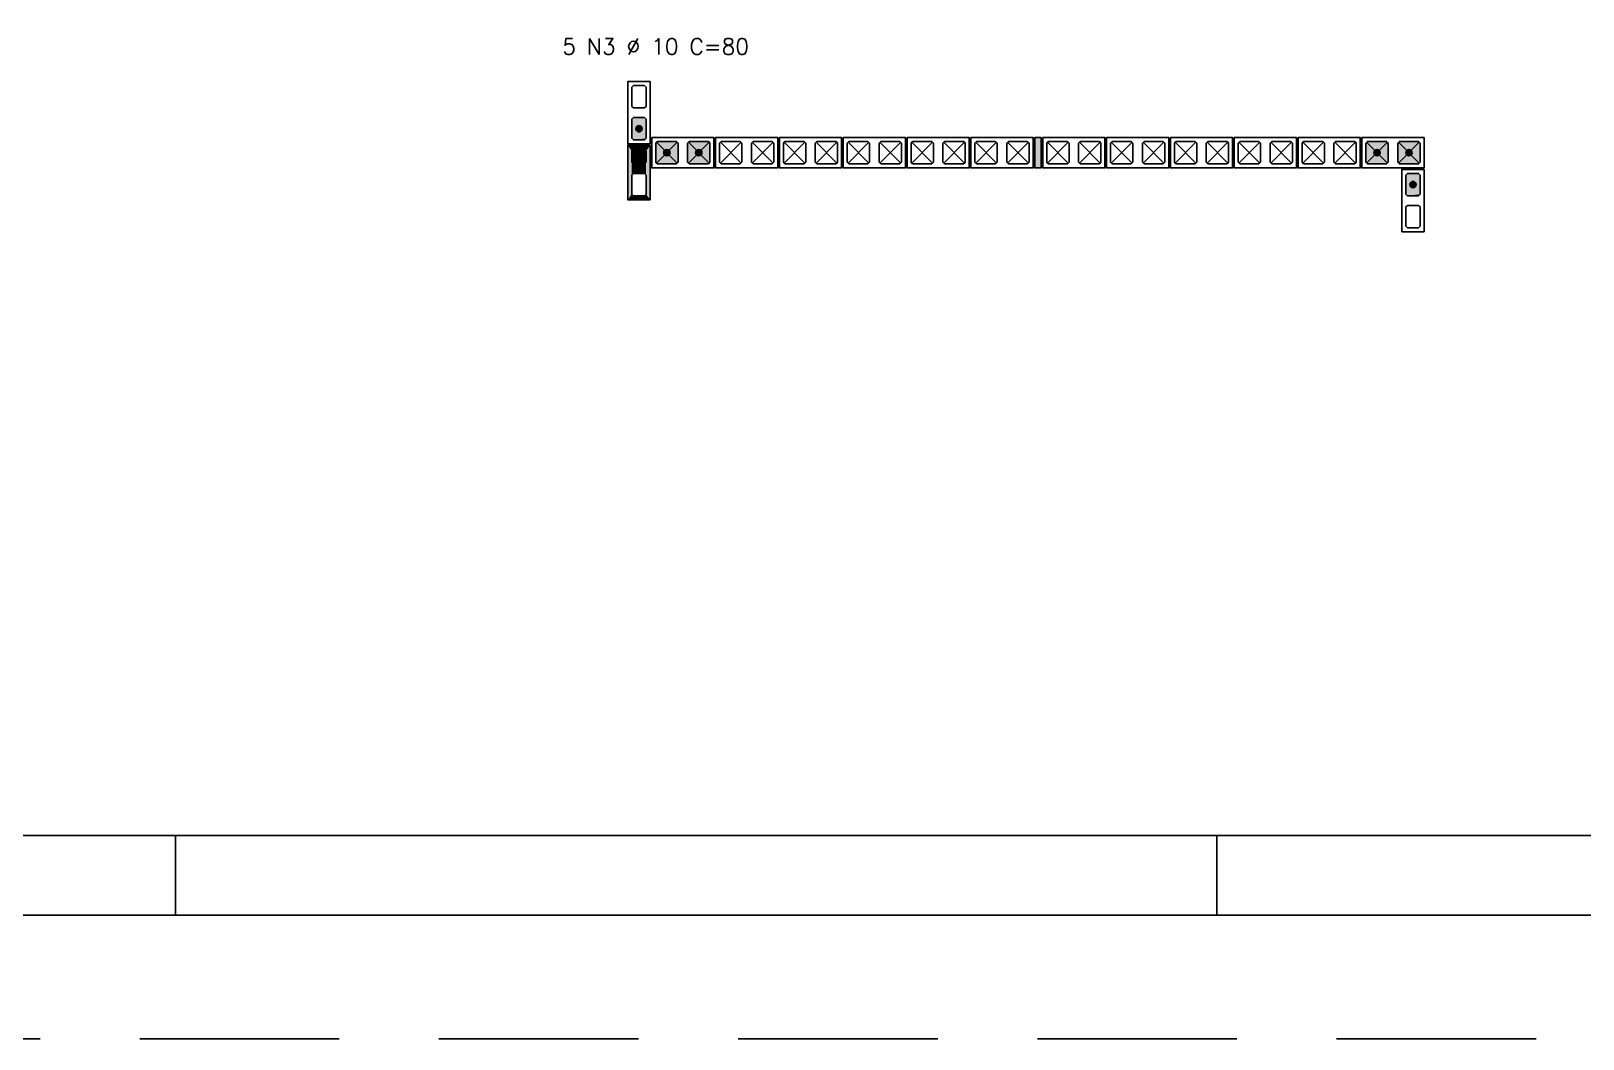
# Model space of a CAD drawing. Extents: x -1.9 to 86, y -1.6 to 60.9.
# Drawn here: x 19.19 to 38.64, y -1.56 to 11.07 of the extents above; entities that cross this region are included whole.
import ezdxf

# ---------------------------------------------------------------- set-up
doc = ezdxf.new("R2010")
doc.units = 0
doc.header["$MEASUREMENT"] = 0
doc.linetypes.add('ESTILO_TQS_0001', pattern=[0.45, 0.3, -0.15])
doc.linetypes.add('HIDDEN', pattern=[0.375, 0.25, -0.125])
doc.layers.get('0').update_dxf_attribs({"linetype": 'CONTINUOUS'})
doc.layers.get('Defpoints').update_dxf_attribs({"linetype": 'CONTINUOUS'})
for name, color, linetype in [('ARQ_FOLHA', 7, 'CONTINUOUS'), ('PENA_01', 1, 'CONTINUOUS'), ('PENA_02', 2, 'CONTINUOUS'), ('PENA_03', 3, 'CONTINUOUS'), ('PENA_11', 252, 'CONTINUOUS'), ('PENA_21', 100, 'CONTINUOUS'), ('PENA_25', 210, 'CONTINUOUS')]:
    doc.layers.add(name, color=color, linetype=linetype)
doc.styles.get("Standard").update_dxf_attribs({"font": 'ROMANS.SHX'})

# ---------------------------------------------------------------- blocks, each defined once
blk = doc.blocks.new('FOLHA A1 - 841 X 594')
at = {"layer": 'ARQ_FOLHA', "color": 1}
for p, q in [((-631, 10), (-631, 0)), ((-500.5, 10), (-500.5, 0))]:
    blk.add_line(p, q, dxfattribs=at)
for points in [[(-841, 0), (0, 0), (0, 594), (-841, 594)], [(-816, 10), (-10, 10), (-10, 584), (-816, 584)]]:
    blk.add_lwpolyline(points, close=True, dxfattribs=at)
at = {"layer": 'Defpoints', "color": 8, "linetype": 'HIDDEN', "ltscale": 100}
blk.add_lwpolyline([(-860.5, 609.5), (-860.5, -15.5), (19.5, -15.5), (19.5, 609.5)], close=True, dxfattribs=at)
blk = doc.blocks.new('*U24')
blk.add_blockref('FOLHA A1 - 841 X 594', (0, 0))

msp = doc.modelspace()

# ---------------------------------------------------------------- linework, layer by layer
at = {"layer": 'PENA_01', "linetype": 'Continuous'}
for p, q in [((27.02618, 9.417317), (27.28618, 9.677317)), ((27.28618, 9.417317), (27.02618, 9.677317)), ((27.68618, 9.417317), (27.42618, 9.677317)), ((27.42618, 9.417317), (27.68618, 9.677317)), ((27.82618, 9.417317), (28.08618, 9.677317)), ((28.08618, 9.417317), (27.82618, 9.677317)), ((28.48618, 9.417317), (28.22618, 9.677317)), ((28.22618, 9.417317), (28.48618, 9.677317)), ((28.62618, 9.417317), (28.88618, 9.677317)), ((28.88618, 9.417317), (28.62618, 9.677317)), ((29.28618, 9.417317), (29.02618, 9.677317)), ((29.02618, 9.417317), (29.28618, 9.677317)), ((29.42618, 9.417317), (29.68618, 9.677317)), ((29.68618, 9.417317), (29.42618, 9.677317)), ((30.08618, 9.417317), (29.82618, 9.677317)), ((29.82618, 9.417317), (30.08618, 9.677317)), ((30.22618, 9.417317), (30.48618, 9.677317)), ((30.48618, 9.417317), (30.22618, 9.677317)), ((30.88618, 9.417317), (30.62618, 9.677317)), ((30.62618, 9.417317), (30.88618, 9.677317)), ((31.02618, 9.417317), (31.28618, 9.677317)), ((31.28618, 9.417317), (31.02618, 9.677317)), ((31.68618, 9.417317), (31.42618, 9.677317)), ((31.42618, 9.417317), (31.68618, 9.677317)), ((31.92618, 9.417317), (32.18618, 9.677317)), ((32.18618, 9.417317), (31.92618, 9.677317)), ((32.58618, 9.417317), (32.32618, 9.677317)), ((32.32618, 9.417317), (32.58618, 9.677317)), ((32.72618, 9.417317), (32.98618, 9.677317)), ((32.98618, 9.417317), (32.72618, 9.677317)), ((33.38618, 9.417317), (33.12618, 9.677317)), ((33.12618, 9.417317), (33.38618, 9.677317)), ((33.52618, 9.417317), (33.78618, 9.677317)), ((33.78618, 9.417317), (33.52618, 9.677317)), ((34.18618, 9.417317), (33.92618, 9.677317)), ((33.92618, 9.417317), (34.18618, 9.677317)), ((34.32618, 9.417317), (34.58618, 9.677317)), ((34.58618, 9.417317), (34.32618, 9.677317)), ((34.98618, 9.417317), (34.72618, 9.677317)), ((34.72618, 9.417317), (34.98618, 9.677317)), ((35.12618, 9.417317), (35.38618, 9.677317)), ((35.38618, 9.417317), (35.12618, 9.677317)), ((35.78618, 9.417317), (35.52618, 9.677317)), ((35.52618, 9.417317), (35.78618, 9.677317)), ((35.92618, 9.417317), (36.18618, 9.677317)), ((36.18618, 9.417317), (35.92618, 9.677317)), ((36.58618, 9.417317), (36.32618, 9.677317)), ((36.32618, 9.417317), (36.58618, 9.677317))]:
    msp.add_line(p, q, dxfattribs=at)
for points in [[(26.87618, 10.387317), (26.89618, 10.367317), (26.89618, 10.127317), (26.87618, 10.107317), (26.73618, 10.107317), (26.71618, 10.127317), (26.71618, 10.367317), (26.73618, 10.387317), (26.87618, 10.387317)], [(26.87618, 9.987317), (26.89618, 9.967317), (26.89618, 9.727317), (26.87618, 9.707317), (26.73618, 9.707317), (26.71618, 9.727317), (26.71618, 9.967317), (26.73618, 9.987317), (26.87618, 9.987317)], [(26.89618, 9.567317), (26.89618, 9.427317), (26.87618, 9.407317), (26.73618, 9.407317), (26.71618, 9.427317), (26.71618, 9.567317), (26.73618, 9.587317), (26.87618, 9.587317), (26.89618, 9.567317)], [(26.89618, 9.267317), (26.89618, 9.027317), (26.87618, 9.007317), (26.73618, 9.007317), (26.71618, 9.027317), (26.71618, 9.267317), (26.73618, 9.287317), (26.87618, 9.287317), (26.89618, 9.267317)], [(36.43618, 9.007317), (36.41618, 9.027317), (36.41618, 9.267317), (36.43618, 9.287317), (36.57618, 9.287317), (36.59618, 9.267317), (36.59618, 9.027317), (36.57618, 9.007317), (36.43618, 9.007317)], [(36.43618, 8.607317), (36.41618, 8.627317), (36.41618, 8.867317), (36.43618, 8.887317), (36.57618, 8.887317), (36.59618, 8.867317), (36.59618, 8.627317), (36.57618, 8.607317), (36.43618, 8.607317)]]:
    msp.add_lwpolyline(points, dxfattribs=at)
at = {"layer": 'PENA_02', "linetype": 'Continuous'}
for points in [[(26.94618, 10.437317), (26.94618, 9.657317), (26.66618, 9.657317), (26.66618, 10.437317), (26.94618, 10.437317)], [(26.96618, 9.737317), (27.74618, 9.737317), (27.74618, 9.357317), (26.96618, 9.357317), (26.96618, 9.737317)], [(27.76618, 9.737317), (28.54618, 9.737317), (28.54618, 9.357317), (27.76618, 9.357317), (27.76618, 9.737317)], [(28.56618, 9.737317), (29.34618, 9.737317), (29.34618, 9.357317), (28.56618, 9.357317), (28.56618, 9.737317)], [(29.36618, 9.737317), (30.14618, 9.737317), (30.14618, 9.357317), (29.36618, 9.357317), (29.36618, 9.737317)], [(30.16618, 9.737317), (30.94618, 9.737317), (30.94618, 9.357317), (30.16618, 9.357317), (30.16618, 9.737317)], [(30.96618, 9.737317), (31.74618, 9.737317), (31.74618, 9.357317), (30.96618, 9.357317), (30.96618, 9.737317)], [(31.84618, 9.357317), (31.76618, 9.357317), (31.76618, 9.737317), (31.84618, 9.737317), (31.84618, 9.357317)], [(31.86618, 9.737317), (32.64618, 9.737317), (32.64618, 9.357317), (31.86618, 9.357317), (31.86618, 9.737317)], [(32.66618, 9.737317), (33.44618, 9.737317), (33.44618, 9.357317), (32.66618, 9.357317), (32.66618, 9.737317)], [(33.46618, 9.737317), (34.24618, 9.737317), (34.24618, 9.357317), (33.46618, 9.357317), (33.46618, 9.737317)], [(34.26618, 9.737317), (35.04618, 9.737317), (35.04618, 9.357317), (34.26618, 9.357317), (34.26618, 9.737317)], [(35.06618, 9.737317), (35.84618, 9.737317), (35.84618, 9.357317), (35.06618, 9.357317), (35.06618, 9.737317)], [(35.86618, 9.737317), (36.64618, 9.737317), (36.64618, 9.357317), (35.86618, 9.357317), (35.86618, 9.737317)], [(26.94618, 9.637317), (26.94618, 8.957317), (26.66618, 8.957317), (26.66618, 9.637317), (26.94618, 9.637317)], [(36.36618, 8.557317), (36.36618, 9.337317), (36.64618, 9.337317), (36.64618, 8.557317), (36.36618, 8.557317)]]:
    msp.add_lwpolyline(points, dxfattribs=at)
at = {"layer": 'PENA_02', "linetype": 'ESTILO_TQS_0001'}
for points in [[(27.01618, 9.667317), (27.03618, 9.687317), (27.27618, 9.687317), (27.29618, 9.667317), (27.29618, 9.427317), (27.27618, 9.407317), (27.03618, 9.407317), (27.01618, 9.427317), (27.01618, 9.667317)], [(27.41618, 9.667317), (27.43618, 9.687317), (27.67618, 9.687317), (27.69618, 9.667317), (27.69618, 9.427317), (27.67618, 9.407317), (27.43618, 9.407317), (27.41618, 9.427317), (27.41618, 9.667317)], [(27.81618, 9.667317), (27.83618, 9.687317), (28.07618, 9.687317), (28.09618, 9.667317), (28.09618, 9.427317), (28.07618, 9.407317), (27.83618, 9.407317), (27.81618, 9.427317), (27.81618, 9.667317)], [(28.21618, 9.667317), (28.23618, 9.687317), (28.47618, 9.687317), (28.49618, 9.667317), (28.49618, 9.427317), (28.47618, 9.407317), (28.23618, 9.407317), (28.21618, 9.427317), (28.21618, 9.667317)], [(28.61618, 9.667317), (28.63618, 9.687317), (28.87618, 9.687317), (28.89618, 9.667317), (28.89618, 9.427317), (28.87618, 9.407317), (28.63618, 9.407317), (28.61618, 9.427317), (28.61618, 9.667317)], [(29.01618, 9.667317), (29.03618, 9.687317), (29.27618, 9.687317), (29.29618, 9.667317), (29.29618, 9.427317), (29.27618, 9.407317), (29.03618, 9.407317), (29.01618, 9.427317), (29.01618, 9.667317)], [(29.41618, 9.667317), (29.43618, 9.687317), (29.67618, 9.687317), (29.69618, 9.667317), (29.69618, 9.427317), (29.67618, 9.407317), (29.43618, 9.407317), (29.41618, 9.427317), (29.41618, 9.667317)], [(29.81618, 9.667317), (29.83618, 9.687317), (30.07618, 9.687317), (30.09618, 9.667317), (30.09618, 9.427317), (30.07618, 9.407317), (29.83618, 9.407317), (29.81618, 9.427317), (29.81618, 9.667317)], [(30.21618, 9.667317), (30.23618, 9.687317), (30.47618, 9.687317), (30.49618, 9.667317), (30.49618, 9.427317), (30.47618, 9.407317), (30.23618, 9.407317), (30.21618, 9.427317), (30.21618, 9.667317)], [(30.61618, 9.667317), (30.63618, 9.687317), (30.87618, 9.687317), (30.89618, 9.667317), (30.89618, 9.427317), (30.87618, 9.407317), (30.63618, 9.407317), (30.61618, 9.427317), (30.61618, 9.667317)], [(31.01618, 9.667317), (31.03618, 9.687317), (31.27618, 9.687317), (31.29618, 9.667317), (31.29618, 9.427317), (31.27618, 9.407317), (31.03618, 9.407317), (31.01618, 9.427317), (31.01618, 9.667317)], [(31.41618, 9.667317), (31.43618, 9.687317), (31.67618, 9.687317), (31.69618, 9.667317), (31.69618, 9.427317), (31.67618, 9.407317), (31.43618, 9.407317), (31.41618, 9.427317), (31.41618, 9.667317)], [(31.91618, 9.667317), (31.93618, 9.687317), (32.17618, 9.687317), (32.19618, 9.667317), (32.19618, 9.427317), (32.17618, 9.407317), (31.93618, 9.407317), (31.91618, 9.427317), (31.91618, 9.667317)], [(32.31618, 9.667317), (32.33618, 9.687317), (32.57618, 9.687317), (32.59618, 9.667317), (32.59618, 9.427317), (32.57618, 9.407317), (32.33618, 9.407317), (32.31618, 9.427317), (32.31618, 9.667317)], [(32.71618, 9.667317), (32.73618, 9.687317), (32.97618, 9.687317), (32.99618, 9.667317), (32.99618, 9.427317), (32.97618, 9.407317), (32.73618, 9.407317), (32.71618, 9.427317), (32.71618, 9.667317)], [(33.11618, 9.667317), (33.13618, 9.687317), (33.37618, 9.687317), (33.39618, 9.667317), (33.39618, 9.427317), (33.37618, 9.407317), (33.13618, 9.407317), (33.11618, 9.427317), (33.11618, 9.667317)], [(33.51618, 9.667317), (33.53618, 9.687317), (33.77618, 9.687317), (33.79618, 9.667317), (33.79618, 9.427317), (33.77618, 9.407317), (33.53618, 9.407317), (33.51618, 9.427317), (33.51618, 9.667317)], [(33.91618, 9.667317), (33.93618, 9.687317), (34.17618, 9.687317), (34.19618, 9.667317), (34.19618, 9.427317), (34.17618, 9.407317), (33.93618, 9.407317), (33.91618, 9.427317), (33.91618, 9.667317)], [(34.31618, 9.667317), (34.33618, 9.687317), (34.57618, 9.687317), (34.59618, 9.667317), (34.59618, 9.427317), (34.57618, 9.407317), (34.33618, 9.407317), (34.31618, 9.427317), (34.31618, 9.667317)], [(34.71618, 9.667317), (34.73618, 9.687317), (34.97618, 9.687317), (34.99618, 9.667317), (34.99618, 9.427317), (34.97618, 9.407317), (34.73618, 9.407317), (34.71618, 9.427317), (34.71618, 9.667317)], [(35.11618, 9.667317), (35.13618, 9.687317), (35.37618, 9.687317), (35.39618, 9.667317), (35.39618, 9.427317), (35.37618, 9.407317), (35.13618, 9.407317), (35.11618, 9.427317), (35.11618, 9.667317)], [(35.51618, 9.667317), (35.53618, 9.687317), (35.77618, 9.687317), (35.79618, 9.667317), (35.79618, 9.427317), (35.77618, 9.407317), (35.53618, 9.407317), (35.51618, 9.427317), (35.51618, 9.667317)], [(35.91618, 9.667317), (35.93618, 9.687317), (36.17618, 9.687317), (36.19618, 9.667317), (36.19618, 9.427317), (36.17618, 9.407317), (35.93618, 9.407317), (35.91618, 9.427317), (35.91618, 9.667317)], [(36.31618, 9.667317), (36.33618, 9.687317), (36.57618, 9.687317), (36.59618, 9.667317), (36.59618, 9.427317), (36.57618, 9.407317), (36.33618, 9.407317), (36.31618, 9.427317), (36.31618, 9.667317)]]:
    msp.add_lwpolyline(points, dxfattribs=at)
at = {"layer": 'PENA_03', "linetype": 'Continuous'}
for points in [[(26.73618, 9.707317), (26.71618, 9.727317), (26.71618, 9.967317), (26.73618, 9.987317), (26.87618, 9.987317), (26.89618, 9.967317), (26.89618, 9.727317), (26.87618, 9.707317), (26.73618, 9.707317)], [(26.89618, 9.427317), (26.87618, 9.407317), (26.73618, 9.407317), (26.71618, 9.427317), (26.71618, 9.567317), (26.73618, 9.587317), (26.87618, 9.587317), (26.89618, 9.567317), (26.89618, 9.427317)], [(27.29618, 9.427317), (27.27618, 9.407317), (27.03618, 9.407317), (27.01618, 9.427317), (27.01618, 9.667317), (27.03618, 9.687317), (27.27618, 9.687317), (27.29618, 9.667317), (27.29618, 9.427317)], [(27.69618, 9.427317), (27.67618, 9.407317), (27.43618, 9.407317), (27.41618, 9.427317), (27.41618, 9.667317), (27.43618, 9.687317), (27.67618, 9.687317), (27.69618, 9.667317), (27.69618, 9.427317)], [(36.19618, 9.427317), (36.17618, 9.407317), (35.93618, 9.407317), (35.91618, 9.427317), (35.91618, 9.667317), (35.93618, 9.687317), (36.17618, 9.687317), (36.19618, 9.667317), (36.19618, 9.427317)], [(36.59618, 9.427317), (36.57618, 9.407317), (36.33618, 9.407317), (36.31618, 9.427317), (36.31618, 9.667317), (36.33618, 9.687317), (36.57618, 9.687317), (36.59618, 9.667317), (36.59618, 9.427317)], [(36.43618, 9.007317), (36.41618, 9.027317), (36.41618, 9.267317), (36.43618, 9.287317), (36.57618, 9.287317), (36.59618, 9.267317), (36.59618, 9.027317), (36.57618, 9.007317), (36.43618, 9.007317)]]:
    msp.add_lwpolyline(points, dxfattribs=at)
for centre in [(26.80618, 9.847317), (26.80618, 9.497317), (27.15618, 9.547317), (27.55618, 9.547317), (36.05618, 9.547317), (36.45618, 9.547317), (36.50618, 9.147317)]:
    msp.add_circle(centre, 0.04, dxfattribs=at)
for points in [[(26.84618, 9.847317), (26.78618, 9.881958), (26.768592, 9.860998)], [(26.84618, 9.847317), (26.768592, 9.860998), (26.768592, 9.833636)], [(26.84618, 9.847317), (26.768592, 9.833636), (26.78618, 9.812676)], [(26.84618, 9.847317), (26.813126, 9.886709), (26.78618, 9.881958)], [(26.84618, 9.847317), (26.78618, 9.812676), (26.813126, 9.807925)], [(26.84618, 9.847317), (26.836822, 9.873029), (26.813126, 9.886709)], [(26.84618, 9.847317), (26.813126, 9.807925), (26.836822, 9.821606)], [(26.84618, 9.847317), (26.836822, 9.821606), (26.84618, 9.847317)], [(26.84618, 9.497317), (26.78618, 9.531958), (26.768592, 9.510998)], [(26.84618, 9.497317), (26.813126, 9.536709), (26.78618, 9.531958)], [(26.84618, 9.497317), (26.836822, 9.523029), (26.813126, 9.536709)], [(27.19618, 9.547317), (27.13618, 9.581958), (27.118592, 9.560998)], [(27.19618, 9.547317), (27.118592, 9.560998), (27.118592, 9.533636)], [(27.19618, 9.547317), (27.118592, 9.533636), (27.13618, 9.512676)], [(27.19618, 9.547317), (27.163126, 9.586709), (27.13618, 9.581958)], [(27.19618, 9.547317), (27.13618, 9.512676), (27.163126, 9.507925)], [(27.19618, 9.547317), (27.186822, 9.573029), (27.163126, 9.586709)], [(27.19618, 9.547317), (27.163126, 9.507925), (27.186822, 9.521606)], [(27.19618, 9.547317), (27.186822, 9.521606), (27.19618, 9.547317)], [(27.59618, 9.547317), (27.53618, 9.581958), (27.518592, 9.560998)], [(27.59618, 9.547317), (27.518592, 9.560998), (27.518592, 9.533636)], [(27.59618, 9.547317), (27.518592, 9.533636), (27.53618, 9.512676)], [(27.59618, 9.547317), (27.563126, 9.586709), (27.53618, 9.581958)], [(27.59618, 9.547317), (27.53618, 9.512676), (27.563126, 9.507925)], [(27.59618, 9.547317), (27.586822, 9.573029), (27.563126, 9.586709)], [(27.59618, 9.547317), (27.563126, 9.507925), (27.586822, 9.521606)], [(27.59618, 9.547317), (27.586822, 9.521606), (27.59618, 9.547317)], [(36.09618, 9.547317), (36.03618, 9.581958), (36.018592, 9.560998)], [(36.09618, 9.547317), (36.018592, 9.560998), (36.018592, 9.533636)], [(36.09618, 9.547317), (36.018592, 9.533636), (36.03618, 9.512676)], [(36.09618, 9.547317), (36.063126, 9.586709), (36.03618, 9.581958)], [(36.09618, 9.547317), (36.03618, 9.512676), (36.063126, 9.507925)], [(36.09618, 9.547317), (36.086822, 9.573029), (36.063126, 9.586709)], [(36.09618, 9.547317), (36.063126, 9.507925), (36.086822, 9.521606)], [(36.09618, 9.547317), (36.086822, 9.521606), (36.09618, 9.547317)], [(36.49618, 9.547317), (36.43618, 9.581958), (36.418592, 9.560998)], [(36.49618, 9.547317), (36.418592, 9.560998), (36.418592, 9.533636)], [(36.49618, 9.547317), (36.418592, 9.533636), (36.43618, 9.512676)], [(36.49618, 9.547317), (36.463126, 9.586709), (36.43618, 9.581958)], [(36.49618, 9.547317), (36.43618, 9.512676), (36.463126, 9.507925)], [(36.49618, 9.547317), (36.486822, 9.573029), (36.463126, 9.586709)], [(36.49618, 9.547317), (36.463126, 9.507925), (36.486822, 9.521606)], [(36.49618, 9.547317), (36.486822, 9.521606), (36.49618, 9.547317)], [(26.84618, 9.497317), (26.768592, 9.510998), (26.768592, 9.483636)], [(26.84618, 9.497317), (26.768592, 9.483636), (26.78618, 9.462676)], [(26.84618, 9.497317), (26.78618, 9.462676), (26.813126, 9.457925)], [(26.84618, 9.497317), (26.813126, 9.457925), (26.836822, 9.471606)], [(26.84618, 9.497317), (26.836822, 9.471606), (26.84618, 9.497317)], [(36.54618, 9.147317), (36.48618, 9.181958), (36.468592, 9.160998)], [(36.54618, 9.147317), (36.468592, 9.160998), (36.468592, 9.133636)], [(36.54618, 9.147317), (36.468592, 9.133636), (36.48618, 9.112676)], [(36.54618, 9.147317), (36.513126, 9.186709), (36.48618, 9.181958)], [(36.54618, 9.147317), (36.48618, 9.112676), (36.513126, 9.107925)], [(36.54618, 9.147317), (36.536822, 9.173029), (36.513126, 9.186709)], [(36.54618, 9.147317), (36.513126, 9.107925), (36.536822, 9.121606)], [(36.54618, 9.147317), (36.536822, 9.121606), (36.54618, 9.147317)]]:
    msp.add_solid(points, dxfattribs=at)
at = {"layer": 'PENA_11', "linetype": 'Continuous'}
for points in [[(26.73618, 9.707317), (26.71618, 9.967317), (26.73618, 9.987317)], [(26.73618, 9.707317), (26.71618, 9.727317), (26.71618, 9.967317)], [(26.73618, 9.707317), (26.73618, 9.987317), (26.87618, 9.987317)], [(26.73618, 9.707317), (26.87618, 9.987317), (26.89618, 9.967317)], [(26.73618, 9.707317), (26.89618, 9.967317), (26.89618, 9.727317)], [(26.73618, 9.707317), (26.89618, 9.727317), (26.87618, 9.707317)], [(26.89618, 9.427317), (26.71618, 9.567317), (26.73618, 9.587317)], [(26.89618, 9.427317), (26.71618, 9.427317), (26.71618, 9.567317)], [(26.73618, 9.707317), (26.87618, 9.707317), (26.73618, 9.707317)], [(26.89618, 9.427317), (26.73618, 9.587317), (26.87618, 9.587317)], [(26.89618, 9.427317), (26.87618, 9.587317), (26.89618, 9.567317)], [(26.89618, 9.427317), (26.89618, 9.567317), (26.89618, 9.427317)], [(27.29618, 9.427317), (27.01618, 9.667317), (27.03618, 9.687317)], [(27.29618, 9.427317), (27.01618, 9.427317), (27.01618, 9.667317)], [(27.29618, 9.427317), (27.03618, 9.687317), (27.27618, 9.687317)], [(27.29618, 9.427317), (27.27618, 9.687317), (27.29618, 9.667317)], [(27.29618, 9.427317), (27.29618, 9.667317), (27.29618, 9.427317)], [(27.69618, 9.427317), (27.41618, 9.667317), (27.43618, 9.687317)], [(27.69618, 9.427317), (27.41618, 9.427317), (27.41618, 9.667317)], [(27.69618, 9.427317), (27.43618, 9.687317), (27.67618, 9.687317)], [(27.69618, 9.427317), (27.67618, 9.687317), (27.69618, 9.667317)], [(27.69618, 9.427317), (27.69618, 9.667317), (27.69618, 9.427317)], [(36.19618, 9.427317), (35.91618, 9.667317), (35.93618, 9.687317)], [(36.19618, 9.427317), (35.91618, 9.427317), (35.91618, 9.667317)], [(36.19618, 9.427317), (35.93618, 9.687317), (36.17618, 9.687317)], [(36.19618, 9.427317), (36.17618, 9.687317), (36.19618, 9.667317)], [(36.19618, 9.427317), (36.19618, 9.667317), (36.19618, 9.427317)], [(36.59618, 9.427317), (36.31618, 9.667317), (36.33618, 9.687317)], [(36.59618, 9.427317), (36.31618, 9.427317), (36.31618, 9.667317)], [(36.59618, 9.427317), (36.33618, 9.687317), (36.57618, 9.687317)], [(36.59618, 9.427317), (36.57618, 9.687317), (36.59618, 9.667317)], [(36.59618, 9.427317), (36.59618, 9.667317), (36.59618, 9.427317)], [(26.89618, 9.427317), (26.73618, 9.407317), (26.71618, 9.427317)], [(26.89618, 9.427317), (26.87618, 9.407317), (26.73618, 9.407317)], [(27.29618, 9.427317), (27.03618, 9.407317), (27.01618, 9.427317)], [(27.29618, 9.427317), (27.27618, 9.407317), (27.03618, 9.407317)], [(27.69618, 9.427317), (27.43618, 9.407317), (27.41618, 9.427317)], [(27.69618, 9.427317), (27.67618, 9.407317), (27.43618, 9.407317)], [(36.19618, 9.427317), (35.93618, 9.407317), (35.91618, 9.427317)], [(36.19618, 9.427317), (36.17618, 9.407317), (35.93618, 9.407317)], [(36.59618, 9.427317), (36.33618, 9.407317), (36.31618, 9.427317)], [(36.59618, 9.427317), (36.57618, 9.407317), (36.33618, 9.407317)], [(36.43618, 9.007317), (36.41618, 9.267317), (36.43618, 9.287317)], [(36.43618, 9.007317), (36.41618, 9.027317), (36.41618, 9.267317)], [(36.43618, 9.007317), (36.43618, 9.287317), (36.57618, 9.287317)], [(36.43618, 9.007317), (36.57618, 9.287317), (36.59618, 9.267317)], [(36.43618, 9.007317), (36.59618, 9.267317), (36.59618, 9.027317)], [(36.43618, 9.007317), (36.59618, 9.027317), (36.57618, 9.007317)], [(36.43618, 9.007317), (36.57618, 9.007317), (36.43618, 9.007317)]]:
    msp.add_solid(points, dxfattribs=at)
at = {"layer": 'PENA_21', "linetype": 'Continuous'}
for points in [[(26.80618, 9.637317), (26.80618, 9.587317), (26.73618, 9.587317), (26.71618, 9.567317), (26.71618, 9.427317), (26.73618, 9.407317), (26.80618, 9.407317), (26.80618, 9.287317), (26.73618, 9.287317), (26.71618, 9.267317), (26.71618, 9.027317), (26.73618, 9.007317), (26.80618, 9.007317), (26.80618, 8.957317), (26.66618, 8.957317), (26.66618, 9.637317), (26.80618, 9.637317)], [(26.80618, 9.637317), (26.80618, 9.587317), (26.87618, 9.587317), (26.89618, 9.567317), (26.89618, 9.427317), (26.87618, 9.407317), (26.80618, 9.407317), (26.80618, 9.287317), (26.87618, 9.287317), (26.89618, 9.267317), (26.89618, 9.027317), (26.87618, 9.007317), (26.80618, 9.007317), (26.80618, 8.957317), (26.94618, 8.957317), (26.94618, 9.637317), (26.80618, 9.637317)]]:
    msp.add_lwpolyline(points, dxfattribs=at)
for points in [[(26.73618, 9.587317), (26.71618, 9.567317), (26.66618, 9.637317)], [(26.73618, 9.587317), (26.66618, 9.637317), (26.80618, 9.637317)], [(26.66618, 9.637317), (26.71618, 9.567317), (26.66618, 8.957317)], [(26.66618, 8.957317), (26.71618, 9.567317), (26.71618, 9.027317)], [(26.71618, 9.027317), (26.71618, 9.567317), (26.71618, 9.427317)], [(26.73618, 9.587317), (26.80618, 9.637317), (26.80618, 9.587317)], [(26.94618, 9.637317), (26.80618, 9.637317), (26.87618, 9.587317)], [(26.87618, 9.587317), (26.80618, 9.637317), (26.80618, 9.587317)], [(26.89618, 9.567317), (26.94618, 9.637317), (26.87618, 9.587317)], [(26.94618, 8.957317), (26.94618, 9.637317), (26.89618, 9.567317)], [(26.89618, 9.427317), (26.94618, 8.957317), (26.89618, 9.567317)], [(26.71618, 9.027317), (26.71618, 9.267317), (26.71618, 9.427317)], [(26.73618, 9.407317), (26.71618, 9.267317), (26.71618, 9.427317)], [(26.73618, 9.407317), (26.73618, 9.287317), (26.71618, 9.267317)], [(26.80618, 9.407317), (26.73618, 9.287317), (26.73618, 9.407317)], [(26.80618, 9.407317), (26.80618, 9.287317), (26.73618, 9.287317)], [(26.80618, 9.407317), (26.87618, 9.287317), (26.87618, 9.407317)], [(26.80618, 9.407317), (26.80618, 9.287317), (26.87618, 9.287317)], [(26.87618, 9.407317), (26.89618, 9.267317), (26.89618, 9.427317)], [(26.87618, 9.287317), (26.89618, 9.267317), (26.87618, 9.407317)], [(26.89618, 9.267317), (26.94618, 8.957317), (26.89618, 9.427317)], [(26.89618, 9.267317), (26.89618, 9.027317), (26.94618, 8.957317)], [(26.73618, 9.007317), (26.66618, 8.957317), (26.71618, 9.027317)], [(26.80618, 8.957317), (26.66618, 8.957317), (26.73618, 9.007317)], [(26.80618, 9.007317), (26.80618, 8.957317), (26.73618, 9.007317)], [(26.87618, 9.007317), (26.80618, 9.007317), (26.94618, 8.957317)], [(26.80618, 9.007317), (26.80618, 8.957317), (26.94618, 8.957317)], [(26.89618, 9.027317), (26.87618, 9.007317), (26.94618, 8.957317)]]:
    msp.add_solid(points, dxfattribs=at)
at = {"layer": 'PENA_25', "linetype": 'Continuous'}
msp.add_lwpolyline([(31.84618, 9.357317), (31.76618, 9.357317), (31.76618, 9.737317), (31.84618, 9.737317), (31.84618, 9.357317)], dxfattribs=at)
for points in [[(31.84618, 9.357317), (31.76618, 9.357317), (31.76618, 9.737317)], [(31.84618, 9.357317), (31.76618, 9.737317), (31.84618, 9.737317)], [(31.84618, 9.357317), (31.84618, 9.737317), (31.84618, 9.357317)]]:
    msp.add_solid(points, dxfattribs=at)

# ---------------------------------------------------------------- block references
at = {"xscale": 0.09999999999999938, "yscale": 0.09999999999999938, "zscale": 0.09999999999999938}
msp.add_blockref('*U24', (84.1, -0.0075), dxfattribs=at)

# ---------------------------------------------------------------- texts
at = {"layer": 'PENA_03', "linetype": 'Continuous'}
msp.add_text('5 N3 %%c 10 C=80', height=0.2, dxfattribs=at).set_placement((25.845628, 10.777188))

doc.saveas('drawing.dxf')
